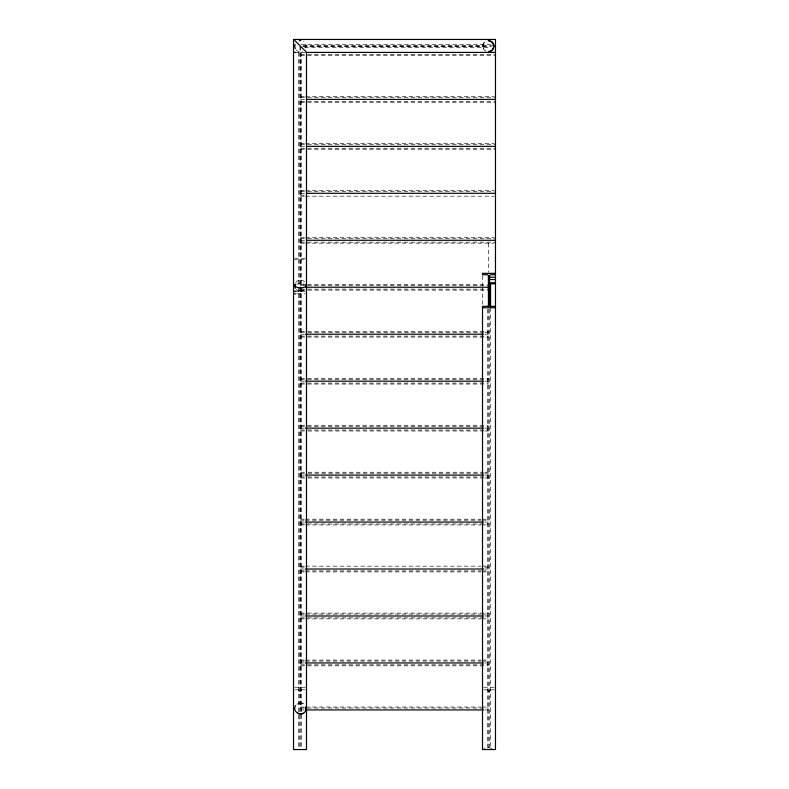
<?xml version="1.0" encoding="UTF-8"?>
<svg xmlns="http://www.w3.org/2000/svg" width="789" height="789" viewBox="0 0 789 789"><rect width="100%" height="100%" fill="white"/><g stroke="black" fill="none" stroke-linecap="round" stroke-linejoin="round"><path stroke-width="0.59" stroke-dasharray="3.94 2.96" d="M300.57 260.301L301.576 259.591L306.487 259.591M299.445 290.51L298.439 291.22M488.43 309.17L488.43 747.449L487.424 748.169L483.736 748.169M301.576 689.823L300.57 691.154L299.445 691.154L298.439 689.823M490.561 689.833L489.555 691.164L488.43 691.164L487.424 689.833M296.427 284.129L300.422 283.478L304.406 284.129M300.422 702.743L296.427 704.39A5.631 5.631 0 0 1 300.422 702.743L304.406 704.39A5.631 5.631 0 0 0 301.871 702.94M301.635 291.2L298.715 291.072M296.151 49.855A5.631 5.631 0 0 0 300.007 51.788L301.477 51.709A5.631 5.631 0 0 0 302.877 51.246M300.915 44.362L490.551 44.362M303.38 45.367L494.239 45.367M302.66 46.176L488.273 46.176M303.38 46.492L491.784 46.492M304.613 47.498L490.551 47.498M294.751 52.409L306.487 52.409M300.57 54.303L495.472 54.303M300.57 55.279L495.472 55.279M300.57 96.514L304.248 96.514M305.471 96.514L494.249 96.514M300.57 97.491L495.472 97.491M300.57 99.375L305.304 99.375M300.57 101.268L495.472 101.268M300.57 102.245L495.472 102.245M300.57 143.48L304.248 143.48M305.471 143.48L494.249 143.48M300.57 144.456L495.472 144.456M300.57 146.34L305.304 146.34M300.57 148.233L495.472 148.233M300.57 149.21L495.472 149.21M300.57 190.445L304.248 190.445M305.471 190.445L494.249 190.445M300.57 191.421L494.249 191.421M300.57 193.305L305.304 193.305M300.57 195.199L304.248 195.199M300.57 196.175L304.248 196.175M305.471 196.175L494.249 196.175M300.57 237.41L304.248 237.41M305.471 237.41L494.249 237.41M300.57 238.386L495.472 238.386M300.57 240.27L306.487 240.27M300.57 242.164L495.472 242.164M300.57 243.14L304.258 243.14M305.471 243.14L494.299 243.14M294.701 258.21L305.313 258.21M293.528 259.591L298.439 259.591L299.445 260.301M300.57 284.375L487.198 284.375M300.57 285.352L488.43 285.352M300.57 289.129L488.43 289.129M300.57 290.105L306.714 290.105M307.937 290.105L488.43 290.105M294.701 291.22L306.487 291.22M297.058 293.804L305.313 293.804M300.57 331.331L488.43 331.331M300.57 332.317L306.714 332.317M307.937 332.317L483.519 332.317M484.742 332.317L488.43 332.317M300.57 334.201L304.258 334.201M484.742 334.201L488.43 334.201M300.57 336.094L488.43 336.094M300.57 337.071L488.43 337.071M300.57 378.296L488.43 378.296M300.57 379.282L488.43 379.282M300.57 381.166L304.258 381.166M484.742 381.166L488.43 381.166M300.57 383.059L488.43 383.059M300.57 384.036L488.43 384.036M300.57 425.261L488.43 425.261M300.57 426.247L488.43 426.247M300.57 428.131L304.258 428.131M484.742 428.131L488.43 428.131M300.57 430.025L488.43 430.025M300.57 431.001L306.714 431.001M307.937 431.001L483.519 431.001M484.742 431.001L488.43 431.001M300.57 472.226L306.714 472.226M307.937 472.226L483.519 472.226M484.742 472.226L488.43 472.226M300.57 473.203L306.714 473.203M307.937 473.203L483.519 473.203M484.742 473.203L488.43 473.203M300.57 475.096L304.258 475.096M484.742 475.096L488.43 475.096M300.57 476.99L488.43 476.99M300.57 477.966L306.714 477.966M307.937 477.966L483.519 477.966M484.742 477.966L488.43 477.966M300.57 519.192L304.258 519.192M305.481 519.192L481.063 519.192M482.286 519.192L488.43 519.192M300.57 520.168L304.258 520.168M305.481 520.168L481.063 520.168M482.286 520.168L488.43 520.168M300.57 522.062L304.258 522.062M484.742 522.062L488.43 522.062M300.57 523.955L488.43 523.955M300.57 524.932L304.258 524.932M305.481 524.932L481.063 524.932M482.286 524.932L488.43 524.932M300.57 566.157L304.258 566.157M305.481 566.157L481.063 566.157M482.286 566.157L488.43 566.157M300.57 567.133L304.258 567.133M484.742 567.133L488.43 567.133M300.57 569.027L304.258 569.027M484.742 569.027L488.43 569.027M300.57 570.92L304.258 570.92M305.481 570.92L481.063 570.92M482.286 570.92L488.43 570.92M300.57 571.897L304.258 571.897M305.481 571.897L481.063 571.897M482.286 571.897L488.43 571.897M300.57 613.122L488.43 613.122M300.57 614.098L304.258 614.098M305.481 614.098L481.063 614.098M482.286 614.098L488.43 614.098M300.57 615.992L304.258 615.992M484.742 615.992L488.43 615.992M300.57 617.886L488.43 617.886M300.57 618.862L304.258 618.862M305.481 618.862L481.063 618.862M482.286 618.862L488.43 618.862M300.57 660.087L304.258 660.087M305.481 660.087L481.063 660.087M482.286 660.087L488.43 660.087M300.57 661.064L304.258 661.064M305.481 661.064L481.063 661.064M482.286 661.064L488.43 661.064M300.57 662.957L304.258 662.957M484.742 662.957L488.43 662.957M300.57 664.851L488.43 664.851M300.57 665.827L488.43 665.827M294.701 687.239L306.487 687.239M483.687 687.249L494.299 687.249M294.751 689.823L305.264 689.823M483.736 689.833L495.472 689.833M300.57 707.052L304.258 707.052M305.481 707.052L481.063 707.052M482.286 707.052L488.43 707.052M300.57 708.029L488.43 708.029M300.57 709.922L304.258 709.922M484.742 709.922L488.43 709.922M488.43 747.449L490.561 748.169L495.472 748.169M301.576 291.22L300.57 290.51M490.561 307.592L490.561 748.169M489.555 309.337L489.555 747.449M488.43 243.14L488.43 272.264M487.424 309.219L487.424 748.169M482.513 275.805L482.513 285.815M482.513 286.89L482.513 304.288M301.576 52.409L301.576 748.159M300.57 52.409L300.57 747.439L299.445 747.439L299.445 712.95M300.422 46.176L300.422 285.697M300.422 286.801L300.422 708.384M300.007 46.156L300.007 51.788M299.445 52.409L299.445 711.954M298.439 52.409L298.439 713.67M298.439 714.903L298.439 748.159M304.219 289.849A5.631 5.631 0 0 1 296.26 289.504M295.668 282.659A5.631 5.631 0 0 1 299.199 280.194L300.668 280.065A5.631 5.631 0 0 1 304.574 281.89M305.738 48.021A5.631 5.631 0 0 0 306.033 46.581L305.954 45.111A5.631 5.631 0 0 0 303.578 41.511M482.829 44.717L483.401 48.987L485.462 51.048A5.631 5.631 0 0 1 485.462 41.294L482.829 44.717"/><path stroke-width="1.18" d="M305.856 709.834L305.856 706.924A5.631 5.631 0 0 1 305.856 709.834C303.913 717.842 291.249 712.595 295.54 705.563M488.43 305.649L487.424 306.359L482.513 306.359L482.513 749.55L495.472 749.55L495.472 39.45L293.528 39.45L293.528 749.54L306.487 749.54L306.487 52.409L495.472 52.409M295.54 284.582L294.978 286.269C297.917 288.557 302.917 288.557 305.856 286.269L305.856 285.125M306.053 51.768L294.78 40.535M293.528 52.409L295.885 52.409M306.487 99.375L495.472 99.375M306.487 146.34L495.472 146.34M306.487 193.305L495.472 193.305M306.487 240.27L495.472 240.27M495.472 273.349L482.513 273.349L482.513 274.73L487.424 274.73L488.43 275.45L488.43 306.734M495.472 274.73L490.561 274.73L489.555 275.45L489.555 305.954M488.43 277.255L495.472 277.255M488.43 279.543L495.472 279.543M488.43 282.758L495.472 282.758M488.43 283.803L495.472 283.803M306.487 287.235L488.43 287.235M293.528 291.22L295.983 291.22M293.528 293.804L295.885 293.804M495.472 306.359L490.561 306.359L489.555 305.649M482.513 307.749L495.472 307.749M305.481 334.201L483.519 334.201M305.481 381.166L483.519 381.166M305.481 428.131L483.519 428.131M305.481 475.096L483.519 475.096M305.481 522.062L483.519 522.062M305.481 569.027L483.519 569.027M305.481 615.992L483.519 615.992M305.481 662.957L483.519 662.957M305.481 709.922L483.529 709.922M490.561 283.35L490.561 306.753M305.915 284.474A5.631 5.631 0 0 1 305.787 287.393M295.421 288.291A5.631 5.631 0 0 1 295.047 284.001M295.342 48.632A5.631 5.631 0 0 1 295.096 44.322M299.356 40.633A5.631 5.631 0 0 1 300.826 40.555M303.232 713.256A5.631 5.631 0 0 1 297.601 713.256M493.914 46.176L492.267 50.161L488.273 51.808A5.631 5.631 0 0 0 493.914 46.176L492.267 42.182L488.273 40.535A5.631 5.631 0 0 1 493.914 46.176"/></g></svg>
